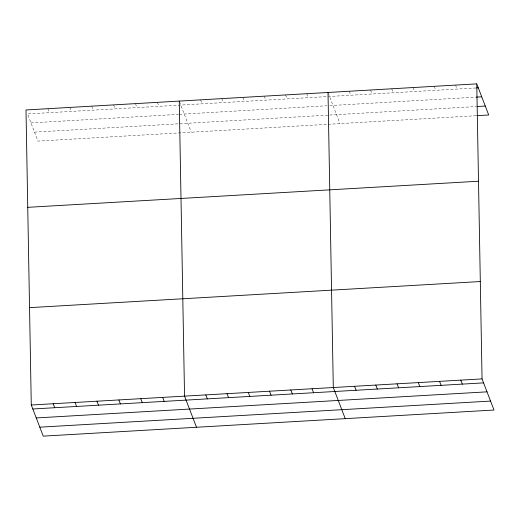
<?xml version="1.0" encoding="UTF-8"?>
<svg xmlns="http://www.w3.org/2000/svg" width="520" height="520" viewBox="0 0 520 520"><rect width="100%" height="100%" fill="white"/><g stroke="black" fill="none" stroke-linecap="round" stroke-linejoin="round"><path stroke-width="0.39" stroke-dasharray="2.6 1.95" d="M475.93 87.978L27.528 113.945L37.947 141.095L327.366 124.332M30.966 122.902L178.549 114.355M179.361 114.309L326.683 105.781M329.829 105.599L475.436 97.169M34.509 132.132L476.619 106.535M328.153 124.287L476.119 115.72M455.513 85.098L457.041 89.07M434.265 86.327L435.793 90.305M413.017 87.555L414.538 91.533M391.762 88.79L393.289 92.762M370.513 90.019L372.041 93.997M349.265 91.247L350.792 95.225M328.269 93.145L339.963 123.604M306.761 93.71L308.288 97.689M285.512 94.939L287.04 98.917M264.264 96.167L265.785 100.145M243.009 97.403L244.536 101.38M221.761 98.631L223.288 102.609M200.512 99.859L202.04 103.838M179.517 101.758L191.211 132.216M157.365 102.362L158.892 106.34M135.473 103.63L137.001 107.608M113.575 104.897L115.102 108.875M91.683 106.165L93.21 110.142M69.791 107.432L71.318 111.41M47.892 108.7L49.419 112.677"/><path stroke-width="0.78" d="M476.762 83.863L26 109.967L31.285 405.009L43.238 436.137L494 410.033L482.053 378.904L476.762 83.863L488.716 114.992L476.905 115.674M476.716 87.932L478.29 87.841M476.223 97.123L481.728 96.805M477.406 106.49L485.271 106.034M27.742 207.331L478.51 181.227M29.543 307.645L480.304 281.541M31.285 405.009L482.053 378.904M32.812 408.987L483.581 382.882M36.251 417.944L487.019 391.84M39.8 427.174L490.562 401.076M460.804 380.14L462.325 384.111M439.55 381.368L441.077 385.346M418.301 382.597L419.829 386.575M397.053 383.825L398.58 387.803M375.798 385.06L377.325 389.038M354.549 386.288L356.076 390.267M345.248 418.646L333.3 387.517L328.01 92.482M312.052 388.752L313.573 392.724M290.797 389.981L292.325 393.959M269.548 391.209L271.076 395.187M248.3 392.444L249.828 396.416M227.045 393.673L228.572 397.651M205.797 394.901L207.324 398.879M196.495 427.258L184.548 396.136L179.257 101.095M162.656 397.404L164.177 401.375M140.758 398.671L142.285 402.643M118.866 399.938L120.393 403.916M96.967 401.206L98.495 405.184M75.075 402.474L76.602 406.451M53.183 403.741L54.711 407.719"/></g></svg>
